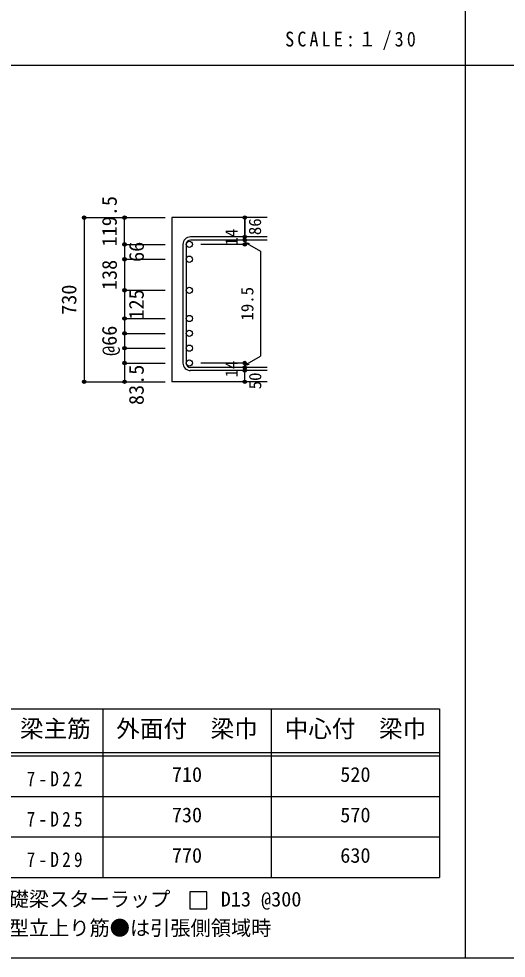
# Model space of a CAD drawing. Units: millimetres at full size, sheet at 1:30, with parts at other scales. Extents: x -5973 to 5954, y -4195 to 4201.
# Drawn here: x -3112 to -942, y -4195 to -15 of the extents above; entities that cross this region are included whole.
import ezdxf
from ezdxf.enums import TextEntityAlignment as Align

# ---------------------------------------------------------------- set-up
doc = ezdxf.new("R2010")
doc.units = ezdxf.units.MM
doc.header["$LTSCALE"] = 30
doc.header["$PDMODE"] = 32
doc.header["$PDSIZE"] = 15
for name, color, linetype in [('0-1_躯体線', 4, 'Continuous'), ('0-5_基礎梁筋', 7, 'Continuous'), ('0-6_スタラップ筋', 7, 'Continuous'), ('0-D_寸法', 4, 'Continuous'), ('6-7_文字', 7, 'Continuous'), ('6-E_枠', 7, 'Continuous'), ('F-0_枠', 6, 'Continuous')]:
    doc.layers.add(name, color=color, linetype=linetype)
doc.styles.add('ＭＳ ゴシック', font='')
doc.styles.get('ＭＳ ゴシック').set_extended_font_data('MS Gothic')

msp = doc.modelspace()

# ---------------------------------------------------------------- linework, layer by layer
at = {"layer": '0-1_躯体線', "color": 2}
for p, q in [((-2005.8, -899.89), (-2430.8, -899.89)), ((-2430.8, -899.89), (-2430.8, -1630.39)), ((-2005.8, -1630.39), (-2430.8, -1630.39))]:
    msp.add_line(p, q, dxfattribs=at)
at = {"layer": '0-5_基礎梁筋', "color": 3}
for centre in [(-2352.8, -1019.09), (-2352.8, -1085.09), (-2352.8, -1223.09), (-2352.8, -1348.89), (-2352.8, -1414.89), (-2352.8, -1480.89), (-2352.8, -1546.89)]:
    msp.add_circle(centre, 14, dxfattribs=at)
at = {"layer": '0-5_基礎梁筋'}
for p in [(-2820.8, -899.89), (-2820.8, -1630.39)]:
    msp.add_point(p, dxfattribs=at)
at = {"layer": '0-6_スタラップ筋'}
for p, q in [((-2005.8, -985.59), (-2347.3, -985.59)), ((-2005.8, -999.59), (-2347.3, -999.59)), ((-2380.8, -1019.09), (-2380.8, -1546.89)), ((-2366.8, -1019.09), (-2366.8, -1546.89)), ((-2005.8, -1566.39), (-2347.3, -1566.39)), ((-2005.8, -1580.39), (-2347.3, -1580.39))]:
    msp.add_line(p, q, dxfattribs=at)
for centre, radius, start, end in [((-2347.3, -1019.09), 33.5, 90, 180), ((-2347.3, -1019.09), 19.5, 90, 180), ((-2347.3, -1546.89), 33.5, 180, 270), ((-2347.3, -1546.89), 19.5, 180, 270)]:
    msp.add_arc(centre, radius, start, end, dxfattribs=at)
at = {"layer": '0-D_寸法'}
for p, q in [((-2820.8, -899.89), (-2640.8, -899.89)), ((-2820.8, -899.89), (-2640.8, -899.89)), ((-2820.8, -899.89), (-2820.8, -1630.39)), ((-2640.8, -1019.09), (-2640.8, -899.89)), ((-2640.8, -899.89), (-2460.8, -899.89)), ((-2640.8, -899.89), (-2460.8, -899.89)), ((-2105.8, -999.59), (-2105.8, -985.59)), ((-2105.8, -999.59), (-2105.8, -1019.09)), ((-2640.8, -1019.09), (-2460.8, -1019.09)), ((-2640.8, -1019.09), (-2640.8, -1085.09)), ((-2105.8, -1019.09), (-2301.89, -1019.09)), ((-2105.8, -1009.34), (-2086.48, -1014.52)), ((-2105.8, -1009.34), (-2035.74, -1049.79)), ((-2640.8, -1085.09), (-2460.8, -1085.09)), ((-2640.8, -1085.09), (-2460.8, -1085.09)), ((-2640.8, -1085.09), (-2640.8, -1223.09)), ((-2035.74, -1049.79), (-2035.74, -1516.2)), ((-2640.8, -1223.09), (-2460.8, -1223.09)), ((-2640.8, -1223.09), (-2460.8, -1223.09)), ((-2640.8, -1223.09), (-2640.8, -1546.89)), ((-2640.8, -1348.89), (-2460.8, -1348.89)), ((-2640.8, -1414.89), (-2460.8, -1414.89)), ((-2640.8, -1480.89), (-2460.8, -1480.89)), ((-2105.8, -1556.64), (-2035.74, -1516.2)), ((-2640.8, -1546.89), (-2460.8, -1546.89)), ((-2640.8, -1546.89), (-2640.8, -1630.39)), ((-2105.8, -1546.89), (-2301.89, -1546.89)), ((-2105.8, -1566.39), (-2105.8, -1546.89)), ((-2105.8, -1556.64), (-2086.48, -1551.47)), ((-2105.8, -1580.39), (-2105.8, -1566.39)), ((-2105.8, -1630.39), (-2105.8, -1580.39)), ((-2820.8, -1630.39), (-2640.8, -1630.39)), ((-2640.8, -1630.39), (-2460.8, -1630.39))]:
    msp.add_line(p, q, dxfattribs=at)
msp.add_lwpolyline([(-2105.8, -899.89), (-2105.8, -985.59), (-2105.8, -899.89)], dxfattribs=at)
for centre, radius in [((-2820.8, -899.89), 8), ((-2820.8, -899.89), 7.2), ((-2820.8, -899.89), 6.4), ((-2820.8, -899.89), 5.6), ((-2820.8, -899.89), 4.8), ((-2820.8, -899.89), 4), ((-2820.8, -899.89), 3.2), ((-2820.8, -899.89), 2.4), ((-2820.8, -899.89), 1.6), ((-2820.8, -899.89), 0.8), ((-2640.8, -899.89), 8), ((-2640.8, -899.89), 7.2), ((-2640.8, -899.89), 6.4), ((-2640.8, -899.89), 5.6), ((-2640.8, -899.89), 4.8), ((-2640.8, -899.89), 4), ((-2640.8, -899.89), 3.2), ((-2640.8, -899.89), 2.4), ((-2640.8, -899.89), 1.6), ((-2640.8, -899.89), 0.8), ((-2105.8, -899.89), 4), ((-2105.8, -899.89), 3.6), ((-2105.8, -899.89), 3.2), ((-2105.8, -899.89), 2.8), ((-2105.8, -899.89), 2.4), ((-2105.8, -899.89), 2), ((-2105.8, -899.89), 1.6), ((-2105.8, -899.89), 1.2), ((-2105.8, -899.89), 0.8), ((-2105.8, -899.89), 0.4), ((-2105.8, -985.59), 4), ((-2105.8, -999.59), 4), ((-2105.8, -985.59), 3.6), ((-2105.8, -999.59), 3.6), ((-2105.8, -985.59), 3.2), ((-2105.8, -999.59), 3.2), ((-2105.8, -985.59), 2.8), ((-2105.8, -999.59), 2.8), ((-2105.8, -985.59), 2.4), ((-2105.8, -999.59), 2.4), ((-2105.8, -985.59), 2), ((-2105.8, -999.59), 2), ((-2105.8, -985.59), 1.6), ((-2105.8, -999.59), 1.6), ((-2105.8, -985.59), 1.2), ((-2105.8, -999.59), 1.2), ((-2105.8, -985.59), 0.8), ((-2105.8, -999.59), 0.8), ((-2105.8, -985.59), 0.4), ((-2105.8, -999.59), 0.4), ((-2640.8, -1019.09), 8), ((-2640.8, -1019.09), 7.2), ((-2640.8, -1019.09), 6.4), ((-2640.8, -1019.09), 5.6), ((-2640.8, -1019.09), 4.8), ((-2640.8, -1019.09), 4), ((-2640.8, -1019.09), 3.2), ((-2640.8, -1019.09), 2.4), ((-2640.8, -1019.09), 1.6), ((-2640.8, -1019.09), 0.8), ((-2105.8, -1019.09), 4), ((-2105.8, -1019.09), 3.6), ((-2105.8, -1019.09), 3.2), ((-2105.8, -1019.09), 2.8), ((-2105.8, -1019.09), 2.4), ((-2105.8, -1019.09), 2), ((-2105.8, -1019.09), 1.6), ((-2105.8, -1019.09), 1.2), ((-2105.8, -1019.09), 0.8), ((-2105.8, -1019.09), 0.4), ((-2640.8, -1085.09), 8), ((-2640.8, -1085.09), 7.2), ((-2640.8, -1085.09), 6.4), ((-2640.8, -1085.09), 5.6), ((-2640.8, -1085.09), 4.8), ((-2640.8, -1085.09), 4), ((-2640.8, -1085.09), 3.2), ((-2640.8, -1085.09), 2.4), ((-2640.8, -1085.09), 1.6), ((-2640.8, -1085.09), 0.8), ((-2640.8, -1223.09), 8), ((-2640.8, -1223.09), 7.2), ((-2640.8, -1223.09), 6.4), ((-2640.8, -1223.09), 5.6), ((-2640.8, -1223.09), 4.8), ((-2640.8, -1223.09), 4), ((-2640.8, -1223.09), 3.2), ((-2640.8, -1223.09), 2.4), ((-2640.8, -1223.09), 1.6), ((-2640.8, -1223.09), 0.8), ((-2640.8, -1348.89), 8), ((-2640.8, -1348.89), 7.2), ((-2640.8, -1348.89), 6.4), ((-2640.8, -1348.89), 5.6), ((-2640.8, -1348.89), 4.8), ((-2640.8, -1348.89), 4), ((-2640.8, -1348.89), 3.2), ((-2640.8, -1348.89), 2.4), ((-2640.8, -1348.89), 1.6), ((-2640.8, -1348.89), 0.8), ((-2640.8, -1414.89), 8), ((-2640.8, -1414.89), 7.2), ((-2640.8, -1414.89), 6.4), ((-2640.8, -1414.89), 5.6), ((-2640.8, -1414.89), 4.8), ((-2640.8, -1414.89), 4), ((-2640.8, -1414.89), 3.2), ((-2640.8, -1414.89), 2.4), ((-2640.8, -1414.89), 1.6), ((-2640.8, -1414.89), 0.8), ((-2640.8, -1480.89), 8), ((-2640.8, -1480.89), 7.2), ((-2640.8, -1480.89), 6.4), ((-2640.8, -1480.89), 5.6), ((-2640.8, -1480.89), 4.8), ((-2640.8, -1480.89), 4), ((-2640.8, -1480.89), 3.2), ((-2640.8, -1480.89), 2.4), ((-2640.8, -1480.89), 1.6), ((-2640.8, -1480.89), 0.8), ((-2640.8, -1546.89), 8), ((-2640.8, -1546.89), 7.2), ((-2640.8, -1546.89), 6.4), ((-2640.8, -1546.89), 5.6), ((-2640.8, -1546.89), 4.8), ((-2640.8, -1546.89), 4), ((-2640.8, -1546.89), 3.2), ((-2640.8, -1546.89), 2.4), ((-2640.8, -1546.89), 1.6), ((-2640.8, -1546.89), 0.8), ((-2105.8, -1546.89), 4), ((-2105.8, -1546.89), 3.6), ((-2105.8, -1546.89), 3.2), ((-2105.8, -1546.89), 2.8), ((-2105.8, -1546.89), 2.4), ((-2105.8, -1546.89), 2), ((-2105.8, -1546.89), 1.6), ((-2105.8, -1546.89), 1.2), ((-2105.8, -1546.89), 0.8), ((-2105.8, -1546.89), 0.4), ((-2105.8, -1566.39), 4), ((-2105.8, -1580.39), 4), ((-2105.8, -1566.39), 3.6), ((-2105.8, -1580.39), 3.6), ((-2105.8, -1566.39), 3.2), ((-2105.8, -1580.39), 3.2), ((-2105.8, -1566.39), 2.8), ((-2105.8, -1580.39), 2.8), ((-2105.8, -1566.39), 2.4), ((-2105.8, -1580.39), 2.4), ((-2105.8, -1566.39), 2), ((-2105.8, -1580.39), 2), ((-2105.8, -1566.39), 1.6), ((-2105.8, -1580.39), 1.6), ((-2105.8, -1566.39), 1.2), ((-2105.8, -1580.39), 1.2), ((-2105.8, -1566.39), 0.8), ((-2105.8, -1580.39), 0.8), ((-2105.8, -1566.39), 0.4), ((-2105.8, -1580.39), 0.4), ((-2820.8, -1630.39), 7.2), ((-2820.8, -1630.39), 6.4), ((-2820.8, -1630.39), 5.6), ((-2820.8, -1630.39), 4.8), ((-2820.8, -1630.39), 4), ((-2820.8, -1630.39), 3.2), ((-2820.8, -1630.39), 2.4), ((-2820.8, -1630.39), 1.6), ((-2820.8, -1630.39), 0.8), ((-2640.8, -1630.39), 7.2), ((-2640.8, -1630.39), 6.4), ((-2640.8, -1630.39), 5.6), ((-2640.8, -1630.39), 4.8), ((-2640.8, -1630.39), 4), ((-2640.8, -1630.39), 3.2), ((-2640.8, -1630.39), 2.4), ((-2640.8, -1630.39), 1.6), ((-2640.8, -1630.39), 0.8), ((-2105.8, -1630.39), 4), ((-2105.8, -1630.39), 3.6), ((-2105.8, -1630.39), 3.2), ((-2105.8, -1630.39), 2.8), ((-2105.8, -1630.39), 2.4), ((-2105.8, -1630.39), 2), ((-2105.8, -1630.39), 1.6), ((-2105.8, -1630.39), 1.2), ((-2105.8, -1630.39), 0.8), ((-2105.8, -1630.39), 0.4)]:
    msp.add_circle(centre, radius, dxfattribs=at)
at = {"layer": '0-D_寸法', "color": 7}
for p in [(-2820.8, -899.89), (-2640.8, -899.89), (-2105.8, -899.89), (-2105.8, -985.59), (-2105.8, -999.59), (-2640.8, -1019.09), (-2640.8, -1019.09), (-2105.8, -1019.09), (-2640.8, -1085.09), (-2640.8, -1085.09), (-2640.8, -1223.09), (-2640.8, -1223.09), (-2640.8, -1348.89), (-2640.8, -1348.89), (-2640.8, -1348.89), (-2640.8, -1414.89), (-2640.8, -1414.89), (-2640.8, -1414.89), (-2640.8, -1480.89), (-2640.8, -1480.89), (-2640.8, -1480.89), (-2640.8, -1546.89), (-2640.8, -1546.89), (-2640.8, -1546.89), (-2105.8, -1546.89), (-2105.8, -1546.89), (-2105.8, -1566.39), (-2105.8, -1580.39), (-2820.8, -1630.39), (-2640.8, -1630.39), (-2105.8, -1630.39)]:
    msp.add_point(p, dxfattribs=at)
at = {"layer": '6-7_文字'}
msp.add_lwpolyline([(-2350.31, -3975.32), (-2275.31, -3975.32), (-2275.31, -3900.32), (-2350.31, -3900.32)], close=True, dxfattribs=at)
at = {"layer": '6-E_枠', "color": 3}
for p, q in [((-3400.52, -3085.43), (-1238, -3085.43)), ((-1238, -3085.43), (-1238, -3835.43)), ((-3400.52, -3835.43), (-1238, -3835.43))]:
    msp.add_line(p, q, dxfattribs=at)
at = {"layer": '6-E_枠'}
for p, q in [((-2738, -3085.43), (-2738, -3835.43)), ((-1988, -3085.43), (-1988, -3835.43)), ((-3400.52, -3280.43), (-1238, -3280.43)), ((-3400.52, -3295.43), (-1238, -3295.43)), ((-3400.52, -3475.43), (-1238, -3475.43)), ((-3400.52, -3655.43), (-1238, -3655.43))]:
    msp.add_line(p, q, dxfattribs=at)
at = {"layer": 'F-0_枠', "color": 2}
for p, q in [((-1124.64, 4201.15), (-1124.64, -4195.24)), ((-5972.88, -222.05), (3723.6, -222.05))]:
    msp.add_line(p, q, dxfattribs=at)
at = {"layer": 'F-0_枠'}
msp.add_line((5954.1, -4195.24), (-5972.88, -4195.24), dxfattribs=at)

# ---------------------------------------------------------------- texts
at = {"layer": '0-D_寸法', "style": 'ＭＳ ゴシック'}
for s, height, p in [('119.5', 65.98, (-2655.8, -1028.24)), ('86', 54.99, (-2016.69, -977.81)), ('14', 54.99, (-2121.03, -1024.26)), ('66', 65.98, (-2535.36, -1097.01)), ('138', 65.98, (-2655.63, -1222.33)), ('730', 65.98, (-2835.8, -1332.64)), ('125', 65.98, (-2535.77, -1353.46)), ('19.5', 54.99, (-2050.74, -1357.99)), ('@66', 65.98, (-2656.02, -1515.37)), ('14', 54.99, (-2121.06, -1611.07)), ('83.5', 65.98, (-2535.8, -1733.89)), ('50', 54.99, (-2015.8, -1663.89))]:
    msp.add_text(s, height=height, rotation=90, dxfattribs=at).set_placement(p, align=Align.BOTTOM_LEFT)
at = {"layer": '6-7_文字', "color": 2, "style": 'ＭＳ ゴシック'}
for s, p in [('梁主筋', (-3106.76, -3235.43)), ('外面付\u3000梁巾', (-2678, -3235.43)), ('中心付\u3000梁巾', (-1928, -3235.43))]:
    msp.add_text(s, height=76.98, dxfattribs=at).set_placement(p, align=Align.BOTTOM_LEFT)
at = {"layer": '6-7_文字', "style": 'ＭＳ ゴシック'}
for s, p in [('710', (-2430.5, -3430.43)), ('520', (-1680.5, -3430.43)), ('730', (-2430.5, -3610.43)), ('570', (-1680.5, -3610.43)), ('770', (-2430.5, -3790.43)), ('630', (-1680.5, -3790.43)), ('※ 基礎梁スターラップ     D13 @300', (-3381.96, -3985.01)), ('※ 柱型立上り筋●は引張側領域時', (-3381.96, -4113.51))]:
    msp.add_text(s, height=65.98, dxfattribs=at).set_placement(p, align=Align.BOTTOM_LEFT)
at = {"layer": '6-7_文字', "color": 2, "insert": (-1925.98, -154.55), "char_height": 65.98, "attachment_point": 7, "style": 'ＭＳ ゴシック'}
msp.add_mtext('\\T1.34;\\W0.9;SCALE:１/30', dxfattribs=at)
at = {"layer": '6-7_文字', "char_height": 65.98, "attachment_point": 7, "style": 'ＭＳ ゴシック'}
for s, insert in [('\\T1.38;\\W0.85;7-D22', (-3076.76, -3430.43)), ('\\T1.38;\\W0.85;7-D25', (-3076.76, -3610.43)), ('\\T1.38;\\W0.85;7-D29', (-3076.76, -3790.43))]:
    msp.add_mtext(s, dxfattribs=dict(at, insert=insert))

doc.saveas('drawing.dxf')
